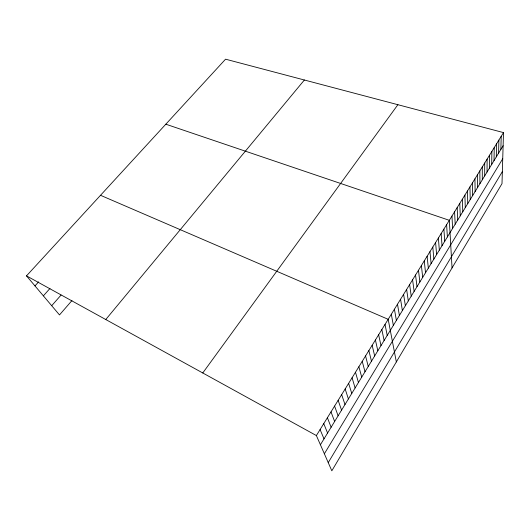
<?xml version="1.0" encoding="UTF-8"?>
<svg xmlns="http://www.w3.org/2000/svg" width="530" height="530" viewBox="0 0 530 530"><rect width="100%" height="100%" fill="white"/><g stroke="black" fill="none" stroke-linecap="round" stroke-linejoin="round"><path stroke-width="0.79" d="M484.685 175.894L484.712 163.021M487.043 172.038L487.116 159.132M489.382 168.209L489.501 155.263M491.708 164.399L491.873 151.428M494.02 160.617L494.232 147.612M496.312 156.86L496.57 143.822M498.598 153.13L498.896 140.059M500.863 149.42L501.208 136.316M503.5 132.599L502.003 183.632L331.826 470.812L316.383 435.561L26.5 275.865L225.555 59.188L503.5 132.599L316.383 435.561M328.236 462.63L502.354 171.607M324.367 453.779L502.731 158.735M320.411 444.763L503.116 145.73M202.765 372.968L397.891 104.708M105.768 319.53L304.379 80.004M71.947 300.57L59.492 314.933L26.5 275.865M51.702 305.711L61.063 295.064M43.374 295.846L49.959 288.459M34.973 285.902L38.624 281.867M165.83 124.199L449.321 220.321L452.044 267.941M100.514 195.298L388.179 319.312L396.341 361.944M320.087 429.565L324.009 438.873M323.757 423.622L327.58 433.036M327.394 417.726L331.118 427.246M331.005 411.883L334.629 421.502M334.589 406.079L338.107 415.798M338.14 400.329L341.565 410.141M341.665 394.625L344.99 404.536M345.162 388.96L348.395 398.964M348.627 383.349L351.768 393.445M352.072 377.777L355.113 387.96M355.484 372.252L358.439 382.527M358.87 366.773L361.738 377.128M362.228 361.334L365.004 371.775M365.561 355.935L368.251 366.462M368.867 350.582L371.477 361.188M372.153 345.268L374.67 355.955M375.406 339.995L377.844 350.767M378.639 334.768L380.99 345.613M381.845 329.574L384.117 340.499M385.025 324.426L387.218 335.417M391.312 314.244L393.353 325.38M394.419 309.209L396.387 320.418M397.507 304.213L399.395 315.489M400.567 299.251L402.383 310.6M403.608 294.329L405.351 305.744M406.629 289.446L408.299 300.921M409.624 284.597L411.22 296.137M412.592 279.787L414.122 291.387M415.546 275.01L417.004 286.67M418.475 270.267L419.866 281.986M421.383 265.563L422.708 277.342M424.265 260.886L425.524 272.725M427.134 256.248L428.326 268.14M429.976 251.644L431.102 263.596M432.798 247.073L433.865 259.077M435.6 242.535L436.607 254.592M438.383 238.03L439.33 250.133M441.152 233.551L442.027 245.708M443.895 229.112L444.716 241.316M446.618 224.7L447.38 236.956M451.964 216.041L452.613 228.397M454.588 211.795L455.177 224.19M457.191 207.575L457.728 220.016M459.782 203.387L460.259 215.869M462.352 199.227L462.776 211.755M464.903 195.093L465.274 207.661M467.44 190.992L467.758 203.599M469.958 186.911L470.223 199.565M472.455 182.863L472.674 195.55M474.94 178.842L475.112 191.569M477.411 174.847L477.53 187.613M479.862 170.879L479.928 183.678M482.293 166.937L482.313 179.776"/></g></svg>
